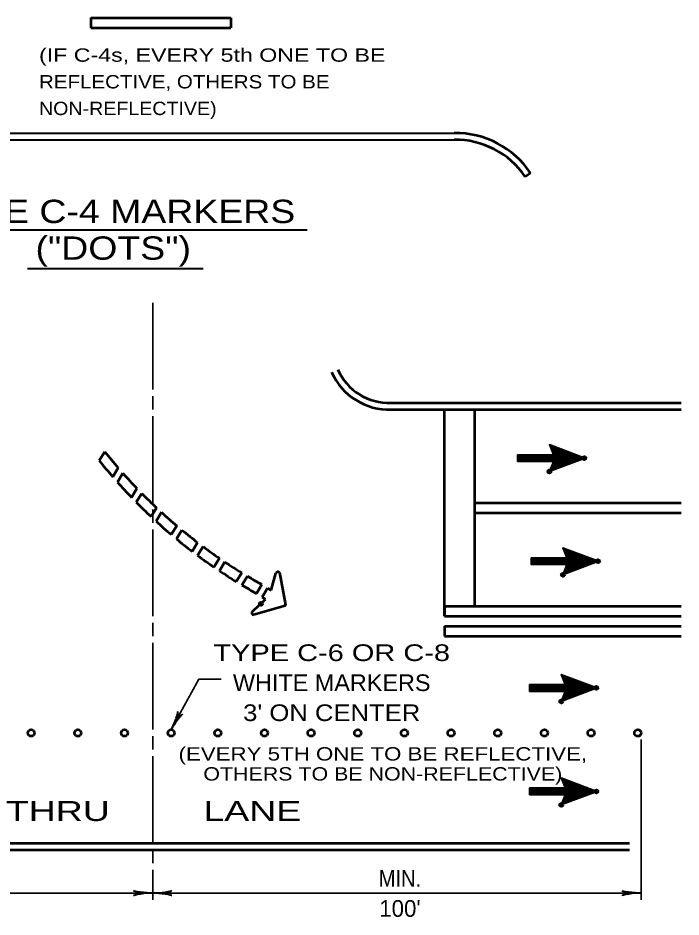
# Model space of a CAD drawing. Extents: x -66 to 614, y -59 to 381.
# Drawn here: x 380.8 to 480.3, y 106.7 to 241.5 of the extents above; entities that cross this region are included whole.
import ezdxf
from ezdxf.enums import TextEntityAlignment as Align

# ---------------------------------------------------------------- set-up
doc = ezdxf.new("R2010")
doc.units = 0
doc.header["$PDMODE"] = 32
doc.header["$PDSIZE"] = 0.5
doc.layers.add('1', color=7, linetype='Continuous', lineweight=53)

msp = doc.modelspace()

# ---------------------------------------------------------------- linework, layer by layer
at = {"layer": '1'}
for p, q in [((391.757, 241.515), (391.757, 240.015)), ((391.757, 241.515), (412.757, 241.515)), ((412.757, 241.515), (412.757, 240.015)), ((391.757, 240.015), (412.757, 240.015)), ((457.757, 218.265), (456.929, 217.705)), ((436.815, 183.817), (480.315, 183.817)), ((436.815, 182.817), (480.315, 182.817)), ((444.815, 151.817), (444.815, 182.817)), ((449.315, 182.817), (449.315, 153.317)), ((393.869, 176.49), (393.05, 175.155)), ((395.894, 174.054), (395.075, 172.719)), ((396.584, 173.267), (395.765, 171.931)), ((398.7, 170.978), (397.881, 169.643)), ((399.42, 170.239), (398.601, 168.904)), ((449.315, 168.817), (480.315, 168.817)), ((401.623, 168.093), (400.804, 166.757)), ((402.371, 167.4), (401.552, 166.065)), ((449.315, 167.317), (480.315, 167.317)), ((404.658, 165.39), (403.839, 164.055)), ((405.433, 164.743), (404.615, 163.407)), ((407.802, 162.866), (406.983, 161.531)), ((408.605, 162.262), (407.786, 160.927)), ((411.053, 160.516), (410.234, 159.181)), ((411.883, 159.956), (411.064, 158.621)), ((414.41, 158.34), (413.592, 157.004)), ((415.266, 157.822), (414.447, 156.487)), ((418.816, 155.706), (419.55, 158.281)), ((420.055, 158.386), (420.991, 153.539)), ((417.435, 156.576), (416.616, 155.241)), ((417.012, 156.812), (417.077, 156.772)), ((416.201, 155.472), (416.194, 155.476)), ((418.277, 156.036), (417.458, 154.701)), ((418.277, 156.036), (418.816, 155.706)), ((416.036, 152.548), (417.998, 154.37)), ((417.998, 154.37), (417.458, 154.701)), ((420.909, 153.404), (416.157, 152.028)), ((444.815, 153.317), (480.315, 153.317)), ((444.815, 153.317), (444.815, 151.817)), ((444.815, 151.817), (480.315, 151.817)), ((444.815, 150.317), (480.315, 150.317)), ((444.815, 150.317), (444.815, 148.817)), ((444.815, 148.817), (480.315, 148.817)), ((329.565, 117.817), (472.565, 117.817)), ((329.565, 116.817), (472.565, 116.817))]:
    msp.add_line(p, q, dxfattribs=at)
at = {"layer": '1', "lineweight": 40}
for p, q in [((335.757, 224.265), (446.257, 224.265)), ((335.757, 223.265), (446.257, 223.265)), ((367.007, 209.768), (424.245, 209.768)), ((382.284, 203.946), (408.61, 203.946))]:
    msp.add_line(p, q, dxfattribs=at)
at = {"layer": '1', "lineweight": 35}
for p, q in [((401.065, 198.817), (401.065, 185.817)), ((401.065, 184.817), (401.065, 182.817)), ((401.065, 181.817), (401.065, 168.817)), ((460.56, 177.455), (463.496, 174.62)), ((460.661, 177.253), (463.395, 174.519)), ((460.762, 177.455), (463.597, 174.62)), ((460.762, 177.05), (463.294, 174.519)), ((460.864, 176.746), (463.192, 174.519)), ((460.965, 177.354), (463.699, 174.721)), ((461.167, 177.354), (463.8, 174.721)), ((461.471, 177.253), (463.901, 174.721)), ((461.674, 177.151), (464.002, 174.823)), ((461.876, 177.05), (464.104, 174.823)), ((462.079, 176.949), (464.205, 174.924)), ((462.382, 176.848), (464.306, 174.924)), ((462.585, 176.746), (464.407, 174.924)), ((462.787, 176.746), (464.509, 175.025)), ((463.091, 176.645), (464.61, 175.025)), ((455.801, 176.038), (461.167, 176.038)), ((455.801, 175.936), (456.712, 175.025)), ((455.801, 175.835), (456.611, 175.025)), ((455.801, 175.734), (456.51, 175.025)), ((455.801, 175.531), (456.307, 175.025)), ((455.801, 175.43), (456.206, 175.025)), ((455.801, 175.228), (456.004, 175.025)), ((455.902, 176.038), (456.915, 175.025)), ((456.004, 176.038), (457.016, 175.025)), ((456.206, 176.038), (457.219, 175.025)), ((456.307, 176.038), (457.32, 175.025)), ((456.51, 176.038), (457.522, 175.025)), ((456.611, 176.038), (457.624, 175.025)), ((456.712, 176.038), (457.725, 175.025)), ((456.915, 176.038), (457.927, 175.025)), ((457.016, 176.038), (458.029, 175.025)), ((457.219, 176.038), (458.231, 175.025)), ((457.32, 176.038), (458.332, 175.025)), ((457.421, 176.038), (458.434, 175.025)), ((457.624, 176.038), (458.636, 175.025)), ((457.725, 176.038), (458.737, 175.025)), ((457.927, 176.038), (458.94, 175.025)), ((458.029, 176.038), (459.041, 175.025)), ((458.231, 176.038), (459.244, 175.025)), ((458.332, 176.038), (459.345, 175.025)), ((458.434, 176.038), (459.446, 175.025)), ((458.636, 176.038), (459.649, 175.025)), ((458.737, 176.038), (459.75, 175.025)), ((458.94, 176.038), (459.952, 175.025)), ((459.041, 176.038), (460.054, 175.025)), ((459.142, 176.038), (460.155, 175.025)), ((459.345, 176.038), (460.357, 175.025)), ((459.446, 176.038), (460.459, 175.025)), ((459.649, 176.038), (460.661, 175.025)), ((459.75, 176.038), (460.762, 175.025)), ((459.851, 176.038), (460.864, 175.025)), ((460.054, 176.038), (461.066, 175.025)), ((460.155, 176.038), (462.079, 174.114)), ((460.357, 176.038), (462.281, 174.114)), ((460.459, 176.038), (462.382, 174.215)), ((460.661, 176.038), (462.484, 174.215)), ((460.762, 176.038), (462.585, 174.215)), ((460.864, 176.038), (462.686, 174.316)), ((460.965, 176.544), (463.091, 174.418)), ((461.066, 176.341), (462.99, 174.418)), ((461.066, 176.038), (462.787, 174.316)), ((461.167, 176.038), (462.889, 174.418)), ((463.294, 176.544), (464.711, 175.126)), ((463.496, 176.443), (464.812, 175.126)), ((463.699, 176.341), (464.914, 175.126)), ((464.002, 176.24), (465.015, 175.228)), ((464.205, 176.139), (465.116, 175.228)), ((464.407, 176.139), (465.217, 175.228)), ((464.61, 176.038), (465.319, 175.329)), ((464.914, 175.936), (465.42, 175.329)), ((465.116, 175.835), (465.521, 175.43)), ((465.319, 175.734), (465.622, 175.43)), ((465.521, 175.633), (465.724, 175.43)), ((455.801, 175.126), (455.902, 175.025)), ((460.762, 174.114), (461.167, 173.709)), ((460.762, 174.013), (461.066, 173.709)), ((460.762, 173.911), (460.965, 173.709)), ((460.864, 174.316), (461.37, 173.81)), ((460.864, 174.215), (461.269, 173.81)), ((460.965, 174.62), (461.674, 173.911)), ((460.965, 174.519), (461.572, 173.911)), ((460.965, 174.418), (461.471, 173.911)), ((461.066, 174.823), (461.876, 174.013)), ((461.066, 174.721), (461.775, 174.013)), ((461.167, 174.924), (461.977, 174.013)), ((460.56, 173.608), (460.661, 173.506)), ((460.661, 173.81), (460.864, 173.608)), ((460.661, 173.709), (460.762, 173.608)), ((401.065, 167.817), (401.065, 165.817)), ((401.065, 164.817), (401.065, 151.817)), ((462.599, 161.986), (465.535, 159.151)), ((462.7, 161.783), (465.434, 159.049)), ((462.802, 161.986), (465.637, 159.151)), ((463.004, 161.885), (465.738, 159.252)), ((463.207, 161.885), (465.839, 159.252)), ((463.51, 161.783), (465.94, 159.252)), ((457.84, 160.568), (463.207, 160.568)), ((457.84, 160.467), (458.752, 159.556)), ((457.942, 160.568), (458.954, 159.556)), ((458.043, 160.568), (459.055, 159.556)), ((458.245, 160.568), (459.258, 159.556)), ((458.347, 160.568), (459.359, 159.556)), ((458.549, 160.568), (459.562, 159.556)), ((458.65, 160.568), (459.663, 159.556)), ((458.752, 160.568), (459.764, 159.556)), ((458.954, 160.568), (459.967, 159.556)), ((459.055, 160.568), (460.068, 159.556)), ((459.258, 160.568), (460.27, 159.556)), ((459.359, 160.568), (460.372, 159.556)), ((459.46, 160.568), (460.473, 159.556)), ((459.663, 160.568), (460.675, 159.556)), ((459.764, 160.568), (460.777, 159.556)), ((459.967, 160.568), (460.979, 159.556)), ((460.068, 160.568), (461.08, 159.556)), ((460.27, 160.568), (461.283, 159.556)), ((460.372, 160.568), (461.384, 159.556)), ((460.473, 160.568), (461.485, 159.556)), ((460.675, 160.568), (461.688, 159.556)), ((460.777, 160.568), (461.789, 159.556)), ((460.979, 160.568), (461.992, 159.556)), ((461.08, 160.568), (462.093, 159.556)), ((461.182, 160.568), (462.194, 159.556)), ((461.384, 160.568), (462.397, 159.556)), ((461.485, 160.568), (462.498, 159.556)), ((461.688, 160.568), (462.7, 159.556)), ((461.789, 160.568), (462.802, 159.556)), ((461.89, 160.568), (462.903, 159.556)), ((462.093, 160.568), (463.105, 159.556)), ((462.194, 160.568), (464.118, 158.644)), ((462.397, 160.568), (464.32, 158.644)), ((462.498, 160.568), (464.422, 158.746)), ((462.7, 160.568), (464.523, 158.746)), ((462.802, 161.581), (465.333, 159.049)), ((462.802, 160.568), (464.624, 158.746)), ((462.903, 161.277), (465.232, 159.049)), ((462.903, 160.568), (464.725, 158.847)), ((463.004, 161.075), (465.13, 158.948)), ((463.105, 160.872), (465.029, 158.948)), ((463.105, 160.568), (464.827, 158.847)), ((463.207, 160.568), (464.928, 158.948)), ((463.713, 161.682), (466.042, 159.353)), ((463.915, 161.581), (466.143, 159.353)), ((464.118, 161.48), (466.244, 159.454)), ((464.422, 161.378), (466.345, 159.454)), ((464.624, 161.277), (466.447, 159.454)), ((464.827, 161.277), (466.548, 159.556)), ((465.13, 161.176), (466.649, 159.556)), ((465.333, 161.075), (466.75, 159.657)), ((465.535, 160.973), (466.852, 159.657)), ((465.738, 160.872), (466.953, 159.657)), ((466.042, 160.771), (467.054, 159.758)), ((466.244, 160.669), (467.155, 159.758)), ((466.447, 160.669), (467.257, 159.758)), ((466.649, 160.568), (467.358, 159.859)), ((466.953, 160.467), (467.459, 159.859)), ((457.84, 160.366), (458.65, 159.556)), ((457.84, 160.264), (458.549, 159.556)), ((457.84, 160.062), (458.347, 159.556)), ((457.84, 159.961), (458.245, 159.556)), ((457.84, 159.758), (458.043, 159.556)), ((457.84, 159.657), (457.942, 159.556)), ((463.004, 159.151), (463.713, 158.442)), ((463.105, 159.353), (463.915, 158.543)), ((463.105, 159.252), (463.814, 158.543)), ((463.207, 159.454), (464.017, 158.543)), ((467.155, 160.366), (467.56, 159.961)), ((467.358, 160.264), (467.662, 159.961)), ((467.56, 160.163), (467.763, 159.961)), ((462.599, 158.138), (462.7, 158.037)), ((462.7, 158.341), (462.903, 158.138)), ((462.7, 158.239), (462.802, 158.138)), ((462.802, 158.644), (463.207, 158.239)), ((462.802, 158.543), (463.105, 158.239)), ((462.802, 158.442), (463.004, 158.239)), ((462.903, 158.847), (463.409, 158.341)), ((462.903, 158.746), (463.308, 158.341)), ((463.004, 159.049), (463.612, 158.442)), ((463.004, 158.948), (463.51, 158.442)), ((416.583, 152.207), (416.583, 152.207)), ((416.586, 152.208), (416.586, 152.208)), ((416.586, 152.208), (416.586, 152.208)), ((416.586, 152.208), (416.586, 152.208)), ((416.586, 152.208), (416.586, 152.208)), ((416.586, 152.208), (416.586, 152.208)), ((401.065, 150.817), (401.065, 148.817)), ((401.065, 147.817), (401.065, 134.817)), ((462.346, 142.991), (465.283, 140.156)), ((462.549, 142.991), (465.384, 140.156)), ((462.751, 142.89), (465.485, 140.257)), ((462.954, 142.89), (465.587, 140.257)), ((457.588, 141.574), (462.954, 141.574)), ((457.689, 141.574), (458.702, 140.561)), ((457.79, 141.574), (458.803, 140.561)), ((457.993, 141.574), (459.005, 140.561)), ((458.094, 141.574), (459.106, 140.561)), ((458.296, 141.574), (459.309, 140.561)), ((458.398, 141.574), (459.41, 140.561)), ((458.499, 141.574), (459.512, 140.561)), ((458.702, 141.574), (459.714, 140.561)), ((458.803, 141.574), (459.815, 140.561)), ((459.005, 141.574), (460.018, 140.561)), ((459.106, 141.574), (460.119, 140.561)), ((459.208, 141.574), (460.22, 140.561)), ((459.41, 141.574), (460.423, 140.561)), ((459.512, 141.574), (460.524, 140.561)), ((459.714, 141.574), (460.726, 140.561)), ((459.815, 141.574), (460.828, 140.561)), ((460.018, 141.574), (461.03, 140.561)), ((460.119, 141.574), (461.131, 140.561)), ((460.22, 141.574), (461.233, 140.561)), ((460.423, 141.574), (461.435, 140.561)), ((460.524, 141.574), (461.536, 140.561)), ((460.726, 141.574), (461.739, 140.561)), ((460.828, 141.574), (461.84, 140.561)), ((460.929, 141.574), (461.941, 140.561)), ((461.131, 141.574), (462.144, 140.561)), ((461.233, 141.574), (462.245, 140.561)), ((461.435, 141.574), (462.448, 140.561)), ((461.536, 141.574), (462.549, 140.561)), ((461.638, 141.574), (462.65, 140.561)), ((461.84, 141.574), (462.853, 140.561)), ((461.941, 141.574), (463.865, 139.65)), ((462.144, 141.574), (464.068, 139.65)), ((462.245, 141.574), (464.169, 139.751)), ((462.448, 142.789), (465.181, 140.055)), ((462.448, 141.574), (464.27, 139.751)), ((462.549, 142.586), (465.08, 140.055)), ((462.549, 141.574), (464.371, 139.751)), ((462.65, 142.282), (464.979, 140.055)), ((462.65, 141.574), (464.473, 139.852)), ((462.751, 142.08), (464.878, 139.954)), ((462.853, 141.877), (464.776, 139.954)), ((462.853, 141.574), (464.574, 139.852)), ((462.954, 141.574), (464.675, 139.954)), ((463.258, 142.789), (465.688, 140.257)), ((463.46, 142.687), (465.789, 140.359)), ((463.663, 142.586), (465.89, 140.359)), ((463.865, 142.485), (465.991, 140.46)), ((464.169, 142.384), (466.093, 140.46)), ((464.371, 142.282), (466.194, 140.46)), ((464.574, 142.282), (466.295, 140.561)), ((464.878, 142.181), (466.397, 140.561)), ((465.08, 142.08), (466.498, 140.662)), ((465.283, 141.979), (466.599, 140.662)), ((465.485, 141.877), (466.7, 140.662)), ((465.789, 141.776), (466.801, 140.764)), ((465.991, 141.675), (466.903, 140.764)), ((466.194, 141.675), (467.004, 140.764)), ((466.397, 141.574), (467.105, 140.865)), ((457.588, 141.472), (458.499, 140.561)), ((457.588, 141.371), (458.398, 140.561)), ((457.588, 141.27), (458.296, 140.561)), ((457.588, 141.067), (458.094, 140.561)), ((457.588, 140.966), (457.993, 140.561)), ((457.588, 140.764), (457.79, 140.561)), ((457.588, 140.662), (457.689, 140.561)), ((462.853, 140.359), (463.663, 139.549)), ((462.853, 140.257), (463.561, 139.549)), ((462.954, 140.46), (463.764, 139.549)), ((466.7, 141.472), (467.207, 140.865)), ((466.903, 141.371), (467.308, 140.966)), ((467.105, 141.27), (467.409, 140.966)), ((467.308, 141.169), (467.51, 140.966)), ((462.346, 139.144), (462.448, 139.042)), ((462.448, 139.346), (462.65, 139.144)), ((462.448, 139.245), (462.549, 139.144)), ((462.549, 139.65), (462.954, 139.245)), ((462.549, 139.549), (462.853, 139.245)), ((462.549, 139.447), (462.751, 139.245)), ((462.65, 139.852), (463.156, 139.346)), ((462.65, 139.751), (463.055, 139.346)), ((462.751, 140.156), (463.46, 139.447)), ((462.751, 140.055), (463.359, 139.447)), ((462.751, 139.954), (463.258, 139.447)), ((401.065, 133.817), (401.065, 131.817)), ((474.315, 133.317), (474.315, 109.317)), ((401.065, 130.817), (401.065, 117.817)), ((462.346, 127.491), (465.283, 124.656)), ((462.448, 127.289), (465.181, 124.555)), ((462.549, 127.491), (465.384, 124.656)), ((462.549, 127.086), (465.08, 124.555)), ((462.65, 126.782), (464.979, 124.555)), ((462.751, 127.39), (465.485, 124.757)), ((462.954, 127.39), (465.587, 124.757)), ((463.258, 127.289), (465.688, 124.757)), ((463.46, 127.187), (465.789, 124.859)), ((463.663, 127.086), (465.89, 124.859)), ((463.865, 126.985), (465.991, 124.96)), ((464.169, 126.884), (466.093, 124.96)), ((464.371, 126.782), (466.194, 124.96)), ((464.574, 126.782), (466.295, 125.061)), ((457.588, 126.074), (462.954, 126.074)), ((457.588, 125.972), (458.499, 125.061)), ((457.588, 125.871), (458.398, 125.061)), ((457.588, 125.77), (458.296, 125.061)), ((457.588, 125.567), (458.094, 125.061)), ((457.588, 125.466), (457.993, 125.061)), ((457.689, 126.074), (458.702, 125.061)), ((457.79, 126.074), (458.803, 125.061)), ((457.993, 126.074), (459.005, 125.061)), ((458.094, 126.074), (459.106, 125.061)), ((458.296, 126.074), (459.309, 125.061)), ((458.398, 126.074), (459.41, 125.061)), ((458.499, 126.074), (459.512, 125.061)), ((458.702, 126.074), (459.714, 125.061)), ((458.803, 126.074), (459.815, 125.061)), ((459.005, 126.074), (460.018, 125.061)), ((459.106, 126.074), (460.119, 125.061)), ((459.208, 126.074), (460.22, 125.061)), ((459.41, 126.074), (460.423, 125.061)), ((459.512, 126.074), (460.524, 125.061)), ((459.714, 126.074), (460.726, 125.061)), ((459.815, 126.074), (460.828, 125.061)), ((460.018, 126.074), (461.03, 125.061)), ((460.119, 126.074), (461.131, 125.061)), ((460.22, 126.074), (461.233, 125.061)), ((460.423, 126.074), (461.435, 125.061)), ((460.524, 126.074), (461.536, 125.061)), ((460.726, 126.074), (461.739, 125.061)), ((460.828, 126.074), (461.84, 125.061)), ((460.929, 126.074), (461.941, 125.061)), ((461.131, 126.074), (462.144, 125.061)), ((461.233, 126.074), (462.245, 125.061)), ((461.435, 126.074), (462.448, 125.061)), ((461.536, 126.074), (462.549, 125.061)), ((461.638, 126.074), (462.65, 125.061)), ((461.84, 126.074), (462.853, 125.061)), ((461.941, 126.074), (463.865, 124.15)), ((462.144, 126.074), (464.068, 124.15)), ((462.245, 126.074), (464.169, 124.251)), ((462.448, 126.074), (464.27, 124.251)), ((462.549, 126.074), (464.371, 124.251)), ((462.65, 126.074), (464.473, 124.352)), ((462.751, 126.58), (464.878, 124.454)), ((462.853, 126.377), (464.776, 124.454)), ((462.853, 126.074), (464.574, 124.352)), ((462.954, 126.074), (464.675, 124.454)), ((464.878, 126.681), (466.397, 125.061)), ((465.08, 126.58), (466.498, 125.162)), ((465.283, 126.479), (466.599, 125.162)), ((465.485, 126.377), (466.7, 125.162)), ((465.789, 126.276), (466.801, 125.264)), ((465.991, 126.175), (466.903, 125.264)), ((466.194, 126.175), (467.004, 125.264)), ((466.397, 126.074), (467.105, 125.365)), ((466.7, 125.972), (467.207, 125.365)), ((466.903, 125.871), (467.308, 125.466)), ((467.105, 125.77), (467.409, 125.466)), ((467.308, 125.669), (467.51, 125.466)), ((457.588, 125.264), (457.79, 125.061)), ((457.588, 125.162), (457.689, 125.061)), ((462.549, 124.15), (462.954, 123.745)), ((462.549, 124.049), (462.853, 123.745)), ((462.65, 124.352), (463.156, 123.846)), ((462.65, 124.251), (463.055, 123.846)), ((462.751, 124.656), (463.46, 123.947)), ((462.751, 124.555), (463.359, 123.947)), ((462.751, 124.454), (463.258, 123.947)), ((462.853, 124.859), (463.663, 124.049)), ((462.853, 124.757), (463.561, 124.049)), ((462.954, 124.96), (463.764, 124.049)), ((462.346, 123.644), (462.448, 123.542)), ((462.448, 123.846), (462.65, 123.644)), ((462.448, 123.745), (462.549, 123.644)), ((462.549, 123.947), (462.751, 123.745)), ((401.065, 116.817), (401.065, 114.817)), ((401.065, 113.817), (401.065, 109.317))]:
    msp.add_line(p, q, dxfattribs=at)
for points in [[(465.926, 175.531), (460.56, 173.506), (461.167, 175.025), (455.801, 175.025), (455.801, 176.038), (461.167, 176.038), (460.56, 177.556)], [(467.965, 160.062), (462.599, 158.037), (463.207, 159.556), (457.84, 159.556), (457.84, 160.568), (463.207, 160.568), (462.599, 162.087)], [(467.713, 141.067), (462.346, 139.042), (462.954, 140.561), (457.588, 140.561), (457.588, 141.574), (462.954, 141.574), (462.346, 143.092)], [(467.713, 125.567), (462.346, 123.542), (462.954, 125.061), (457.588, 125.061), (457.588, 126.074), (462.954, 126.074), (462.346, 127.592)]]:
    msp.add_lwpolyline(points, close=True, dxfattribs=at)
for points in [[(461.167, 175.025), (455.801, 175.025), (455.801, 176.038)], [(463.207, 159.556), (457.84, 159.556), (457.84, 160.568)], [(403.815, 134.817), (407.976, 142.383), (411.328, 142.383)], [(462.954, 140.561), (457.588, 140.561), (457.588, 141.574)], [(462.954, 125.061), (457.588, 125.061), (457.588, 126.074)], [(326.315, 110.317), (401.065, 110.317), (474.315, 110.317)]]:
    msp.add_lwpolyline(points, dxfattribs=at)
at = {"layer": '1'}
for centre in [(382.815, 134.317), (389.815, 134.317), (396.815, 134.317), (403.815, 134.317), (410.815, 134.317), (417.815, 134.317), (424.815, 134.317), (431.815, 134.317), (438.815, 134.317), (445.815, 134.317), (452.815, 134.317), (459.815, 134.317), (466.815, 134.317), (473.815, 134.317)]:
    msp.add_circle(centre, 0.5, dxfattribs=at)
for centre, radius, start, end in [((446.46, 210.632), 13.634, 34.04361, 90.85077), ((446.46, 210.632), 12.634, 34.04361, 90.85077), ((436.505, 192.223), 8.411, 203.88352, 272.10571), ((436.505, 192.223), 9.411, 203.88352, 272.10571), ((455.873, 225.963), 79.322, 218.58592, 220.87455), ((455.054, 224.627), 79.322, 218.58592, 220.87455), ((455.873, 225.963), 79.322, 221.63086, 223.88222), ((455.054, 224.627), 79.322, 221.63086, 223.88222), ((455.873, 225.963), 79.322, 224.62745, 226.84927), ((455.054, 224.627), 79.322, 224.62745, 226.84927), ((455.873, 225.963), 79.322, 227.58578, 229.78496), ((455.054, 224.627), 79.322, 227.58578, 229.78496), ((455.873, 225.963), 79.322, 230.51498, 232.69777), ((455.054, 224.627), 79.322, 230.51498, 232.69772), ((455.873, 225.963), 79.322, 233.42332, 235.59562), ((455.054, 224.627), 79.322, 233.42335, 235.59562), ((455.873, 225.963), 79.322, 236.31863, 238.48608), ((455.054, 224.627), 79.322, 236.31863, 238.48608), ((455.873, 225.963), 79.322, 239.20843, 241.01494), ((419.842, 158.144), 0.322, 48.66733, 154.9259), ((455.054, 224.627), 79.322, 239.20843, 241.01497), ((416.213, 152.315), 0.292, 127.16135, 259.0678), ((420.886, 153.515), 0.118, 266.3777, 34.92723)]:
    msp.add_arc(centre, radius, start, end, dxfattribs=at)
at = {"layer": '1', "lineweight": 40}
for centre, major_axis, ratio, start_param, end_param in [((404.098, 135.907), (-0.724, -1.64), 0.122415, 0.8963533, 3.1415927), ((404.54, 135.697), (1, 1.454), 0.07063, 6.2823074, 8.5597026), ((399.944, 110.529), (1.756, -0.176), 0.07063, 3.1407148, 5.41811), ((399.944, 110.529), (1.756, -0.176), 0.07063, 3.1407148, 5.41811), ((402.156, 110.594), (-1.786, -0.156), 0.122415, 0.8963533, 3.1415927), ((402.156, 110.594), (-1.786, -0.156), 0.122415, 0.8963533, 3.1415927), ((473.194, 110.529), (1.756, -0.176), 0.07063, 3.1407148, 5.41811), ((399.973, 110.041), (1.786, 0.156), 0.122415, 0.8963533, 3.1415927), ((399.973, 110.041), (1.786, 0.156), 0.122415, 0.8963533, 3.1415927), ((402.185, 110.106), (-1.756, 0.176), 0.07063, 3.1407148, 5.41811), ((402.185, 110.106), (-1.756, 0.176), 0.07063, 3.1407148, 5.41811), ((473.223, 110.041), (1.786, 0.156), 0.122415, 0.8963533, 3.1415927)]:
    msp.add_ellipse(centre, major_axis=major_axis, ratio=ratio, start_param=start_param, end_param=end_param, dxfattribs=at)
at = {"layer": '1'}
for p in [(465.825, 175.531), (460.56, 173.506), (467.864, 160.062), (462.599, 158.037), (417.292, 153.704), (467.611, 141.067), (462.346, 139.042), (467.611, 125.567), (462.346, 123.542)]:
    msp.add_point(p, dxfattribs=at)

# ---------------------------------------------------------------- texts
for s, width, p in [('(IF C-4s, EVERY 5th ONE TO BE', 1.3, (384.001, 234.956)), ('REFLECTIVE, OTHERS TO BE', 1.15, (384.001, 230.956)), ('NON-REFLECTIVE)', 1.1, (384.001, 226.956))]:
    msp.add_text(s, height=2, dxfattribs=dict(at, width=width)).set_placement(p)
for s, height, width, p in [('TYPE C-4 MARKERS', 3.5, 1.2, (395.137, 210.768)), ('("DOTS")', 3.5, 1.2, (395.137, 205.268)), ('TYPE C-6 OR C-8', 2.5, 1.3, (427.914, 145.103)), ('WHITE MARKERS', 2.5, 1.05, (427.914, 140.603)), ("3' ON CENTER", 2.5, 1.15, (427.914, 136.103)), ('(EVERY 5TH ONE TO BE REFLECTIVE,', 2, 1.25, (435.58, 130.187)), ('OTHERS TO BE NON-REFLECTIVE)', 2, 1.2, (435.58, 127.187)), ('THRU         LANE', 3, 1.4, (401.183, 121.119)), ('MIN.', 2.5, 0.9, (438.148, 111.26))]:
    msp.add_text(s, height=height, dxfattribs=dict(at, width=width)).set_placement(p, align=Align.CENTER)
msp.add_text("100'", height=2.5, dxfattribs=at).set_placement((438.148, 106.76), align=Align.CENTER)

doc.saveas('drawing.dxf')
